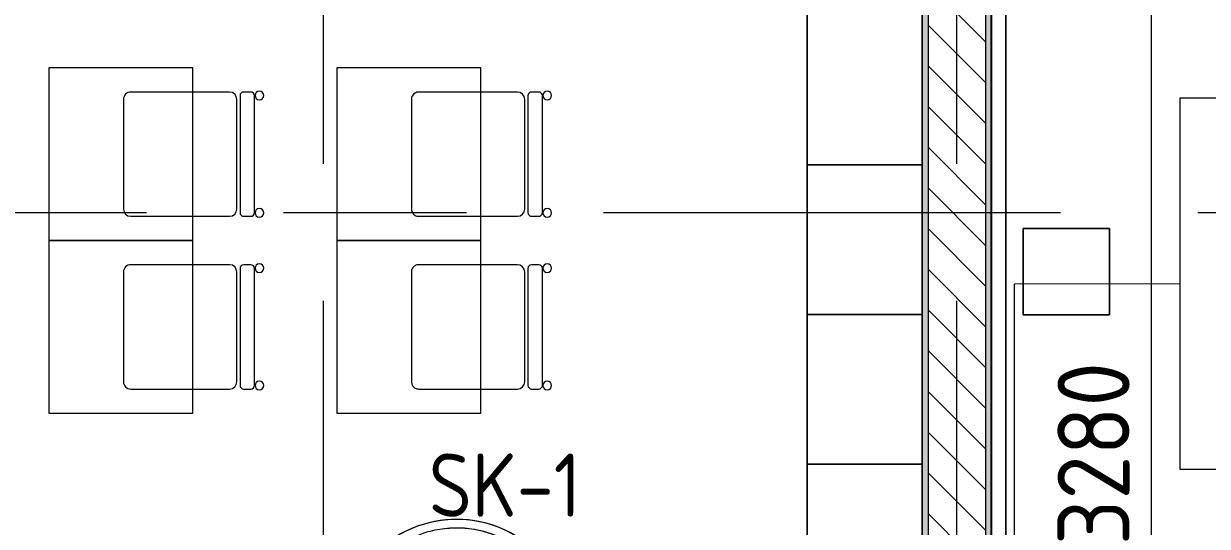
# Model space of a CAD drawing. Header units: millimetres. Extents: x 35147 to 231677, y -8553 to 29000.
# Drawn here: x 53419 to 57530, y 2509 to 4256 of the extents above; entities that cross this region are included whole.
import ezdxf

# ---------------------------------------------------------------- set-up
doc = ezdxf.new("R2010")
doc.units = ezdxf.units.MM
doc.linetypes.add('Осевая', pattern=[3175, 635, -476.25, 1587.5, -476.25])
for name, color, linetype, lineweight in [('A-ANNO-DIMS', 7, 'Continuous', 9), ('A-ANNO-DIMS-100', 7, 'Continuous', 9), ('A-WALL', 7, 'Continuous', 9), ('E-ELEC-FIXT-IDEN', 7, 'Continuous', 9), ('I-FURN', 7, 'Continuous', 9), ('I-WALL', 7, 'Continuous', 9), ('Оси-2', 7, 'Осевая', 9)]:
    doc.layers.add(name, color=color, linetype=linetype, lineweight=lineweight)
for name, color, linetype, lineweight, true_color in [('A-WALL-1', 7, 'Continuous', 9, 0x3c3c3c), ('A-WALL-FNSH-1', 7, 'Continuous', 9, 0x3c3c3c), ('I-FURN-1', 7, 'Continuous', 9, 0xf0f0f0)]:
    doc.layers.add(name, color=color, linetype=linetype, lineweight=lineweight, true_color=true_color)
doc.styles.add('GOST Common', font='GOST_Common.ttf', dxfattribs={"width": 0.9, "height": 220})
doc.styles.add('ISOCPEUR', font='isocpeur.ttf', dxfattribs={"width": 0.9, "height": 250})
doc.dimstyles.new('ISO-2_5_0_9К_БОЛЬШОЙ', dxfattribs={"dimscale": 304.8, "dimtxt": 248.995294, "dimasz": 0.492126, "dimexe": 0.393701, "dimexo": 0.984252, "dimgap": 0, "dimtad": 1, "dimdec": 0, "dimrnd": 10, "dimzin": 0, "dimdsep": 46, "dimtxsty": 'ISOCPEUR', "dimblk1": 'OBLIQUE', "dimblk2": 'OBLIQUE', "dimsah": 1, "dimcen": 0.09, "dimdle": 0.393701, "dimazin": 0, "dimtfac": 1, "dimtdec": 4, "dimtix": 1, "dimtmove": 0, "dimatfit": 3, "dimfxl": 1, "dimtvp": 1, "dimtolj": 1, "dimtzin": 0, "dimarcsym": 2})
pattern_1 = [(0, (0, 0), (121.92, 30.48), [10.058, -81.382, 10.058, -81.382, -487.68]), (0, (0, 0), (121.92, 30.48), [-182.88, 10.058, -172.822, 10.058, -81.382, -213.36]), (0, (0, 0), (121.92, 30.48), [-457.2, 10.058, -50.902, 10.058, -142.342]), (120, (45.72, 15.24), (-87.356454, 90.345817), [10.058, -81.382, 10.058, -81.382, -487.68]), (120, (45.72, 15.24), (-87.356454, 90.345817), [-182.88, 10.058, -172.822, 10.058, -81.382, -213.36]), (120, (45.72, 15.24), (-87.356454, 90.345817), [-457.2, 10.058, -50.902, 10.058, -142.342]), (240, (60.96, 76.2), (-34.563546, -120.825817), [10.058, -81.382, 10.058, -81.382, -487.68]), (240, (60.96, 76.2), (-34.563546, -120.825817), [-182.88, 10.058, -172.822, 10.058, -81.382, -213.36]), (240, (60.96, 76.2), (-34.563546, -120.825817), [-457.2, 10.058, -50.902, 10.058, -142.342])]

# ---------------------------------------------------------------- blocks, each defined once
blk = doc.blocks.new('Стол базовый прямоугольный - 1_7а-25476368-План размещения напольных электротехнических лючков и розеток 2 этажа в осях 12-23')
at = {"layer": 'I-FURN-1'}
for p, q in [((250, 300), (-250, 300)), ((-250, 300), (-250, -300)), ((250, -300), (250, 300)), ((-250, -300), (250, -300))]:
    blk.add_line(p, q, dxfattribs=at)
blk = doc.blocks.new('Стул Breuer - 1_9а-V61-План размещения напольных электротехнических лючков и розеток 2 этажа в осях 12-23')
at = {"layer": 'I-FURN-1'}
for p, q in [((-215.9, 215.9), (-215.9, 0)), ((190.5, 241.3), (-190.5, 241.3)), ((215.9, 0), (215.9, 215.9)), ((-215.9, 0), (-215.9, -127)), ((215.9, -127), (215.9, 0)), ((203.2, -163.5), (-203.2, -163.5)), ((-190.5, -152.4), (190.5, -152.4)), ((-215.9, -176.2), (-215.9, -200.8)), ((215.9, -200.8), (215.9, -176.2)), ((-203.2, -213.5), (203.2, -213.5))]:
    blk.add_line(p, q, dxfattribs=at)
for centre, radius, start, end in [((-190.5, 215.9), 25.4, 90, 180), ((190.5, 215.9), 25.4, 0, 90), ((-190.5, -127), 25.4, 180, 270), ((-203.2, -176.2), 12.7, 90, 180), ((190.5, -127), 25.4, 270, 360), ((203.2, -176.2), 12.7, 360, 90), ((-203.2, -200.8), 12.7, 180, 270), ((203.2, -200.8), 12.7, 270, 360), ((-203.5, -230.6), 15.1, 360, 180), ((-203.5, -230.6), 15.1, 180, 360), ((203.7, -230.6), 15.1, 360, 180), ((203.7, -230.6), 15.1, 180, 360)]:
    blk.add_arc(centre, radius, start, end, dxfattribs=at)
blk = doc.blocks.new('Стул Breuer - 1_9а-V64-План размещения напольных электротехнических лючков и розеток 2 этажа в осях 12-23')
at = {"layer": 'I-FURN-1'}
for p, q in [((-215.9, 215.9), (-215.9, 0)), ((190.5, 241.3), (-190.5, 241.3)), ((215.9, 0), (215.9, 215.9)), ((-215.9, 0), (-215.9, -127)), ((215.9, -127), (215.9, 0)), ((203.2, -163.5), (-203.2, -163.5)), ((-190.5, -152.4), (190.5, -152.4)), ((-215.9, -176.2), (-215.9, -200.8)), ((215.9, -200.8), (215.9, -176.2)), ((-203.2, -213.5), (203.2, -213.5))]:
    blk.add_line(p, q, dxfattribs=at)
for centre, radius, start, end in [((-190.5, 215.9), 25.4, 135, 180), ((-190.5, 215.9), 25.4, 90, 135), ((190.5, 215.9), 25.4, 0, 90), ((-190.5, -127), 25.4, 180, 270), ((-203.2, -176.2), 12.7, 90, 180), ((190.5, -127), 25.4, 270, 360), ((203.2, -176.2), 12.7, 360, 90), ((-203.2, -200.8), 12.7, 180, 270), ((203.2, -200.8), 12.7, 270, 360), ((-203.5, -230.6), 15.1, 360, 180), ((-203.5, -230.6), 15.1, 180, 360), ((203.7, -230.6), 15.1, 360, 180), ((203.7, -230.6), 15.1, 180, 360)]:
    blk.add_arc(centre, radius, start, end, dxfattribs=at)
blk = doc.blocks.new('Стул Breuer - 1_9а-V88-План размещения напольных электротехнических лючков и розеток 2 этажа в осях 12-23')
at = {"layer": 'I-FURN-1'}
for p, q in [((-215.9, 215.9), (-215.9, 0)), ((190.5, 241.3), (-190.5, 241.3)), ((215.9, 0), (215.9, 215.9)), ((-215.9, 0), (-215.9, -127)), ((215.9, -127), (215.9, 0)), ((203.2, -163.5), (-203.2, -163.5)), ((-190.5, -152.4), (190.5, -152.4)), ((-215.9, -176.2), (-215.9, -200.8)), ((215.9, -200.8), (215.9, -176.2)), ((-203.2, -213.5), (203.2, -213.5))]:
    blk.add_line(p, q, dxfattribs=at)
for centre, radius, start, end in [((-190.5, 215.9), 25.4, 150, 180), ((-190.5, 215.9), 25.4, 90, 150), ((190.5, 215.9), 25.4, 60, 90), ((190.5, 215.9), 25.4, 0, 60), ((-190.5, -127), 25.4, 180, 270), ((-203.2, -176.2), 12.7, 90, 180), ((190.5, -127), 25.4, 270, 360), ((203.2, -176.2), 12.7, 360, 90), ((-203.2, -200.8), 12.7, 180, 270), ((203.2, -200.8), 12.7, 270, 360), ((-203.5, -230.6), 15.1, 360, 180), ((-203.5, -230.6), 15.1, 180, 360), ((203.7, -230.6), 15.1, 360, 180), ((203.7, -230.6), 15.1, 180, 360)]:
    blk.add_arc(centre, radius, start, end, dxfattribs=at)
blk = doc.blocks.new('Стул Breuer - 1_9а-V89-План размещения напольных электротехнических лючков и розеток 2 этажа в осях 12-23')
at = {"layer": 'I-FURN-1'}
for p, q in [((-215.9, 215.9), (-215.9, 0)), ((190.5, 241.3), (-190.5, 241.3)), ((215.9, 0), (215.9, 215.9)), ((-215.9, 0), (-215.9, -127)), ((215.9, -127), (215.9, 0)), ((203.2, -163.5), (-203.2, -163.5)), ((-190.5, -152.4), (190.5, -152.4)), ((-215.9, -176.2), (-215.9, -200.8)), ((215.9, -200.8), (215.9, -176.2)), ((-203.2, -213.5), (203.2, -213.5))]:
    blk.add_line(p, q, dxfattribs=at)
for centre, radius, start, end in [((-190.5, 215.9), 25.4, 165, 180), ((-190.5, 215.9), 25.4, 90, 165), ((190.5, 215.9), 25.4, 60, 90), ((190.5, 215.9), 25.4, 30, 60), ((190.5, 215.9), 25.4, 0, 30), ((-190.5, -127), 25.4, 180, 270), ((-203.2, -176.2), 12.7, 90, 180), ((190.5, -127), 25.4, 270, 360), ((203.2, -176.2), 12.7, 360, 90), ((-203.2, -200.8), 12.7, 180, 270), ((203.2, -200.8), 12.7, 270, 360), ((-203.5, -230.6), 15.1, 360, 180), ((-203.5, -230.6), 15.1, 180, 360), ((203.7, -230.6), 15.1, 360, 180), ((203.7, -230.6), 15.1, 180, 360)]:
    blk.add_arc(centre, radius, start, end, dxfattribs=at)
blk = doc.blocks.new('ПУФ - 1_53-V102-План размещения напольных электротехнических лючков и розеток 2 этажа в осях 12-23')
at = {"layer": 'I-FURN-1'}
blk.add_line((314.6, -194.7), (314.6, -194.8), dxfattribs=at)
for radius, start, end in [(400, 0, 180), (400, 20, 180), (370, 0, 180), (370, 0, 180), (400, 0, 20), (400, 180, 360), (400, 180, 200), (370, 180, 349.4118), (370, 180, 328.2353), (400, 310, 0), (370, 349.5929, 0), (370, 349.5929, 360), (370, 328.2529, 349.4118), (400, 200, 240), (400, 300, 310), (400, 240, 250), (400, 290, 300), (400, 250, 290)]:
    blk.add_arc((0, 0), radius, start, end, dxfattribs=at)
blk = doc.blocks.new('Зеркало обычное - Доска-32858947-План размещения напольных электротехнических лючков и розеток 2 этажа в осях 12-23')
at = {"layer": 'I-FURN'}
h = blk.add_hatch(dxfattribs=at)
h.set_pattern_fill('FP_59', color=256, style=0, pattern_type=2)
h.set_pattern_definition([(45, (50, 50), (-199.9995, 0), [141.421, -141.421]), (45, (100, 50), (-199.9995, 0), [70.711, -212.132]), (45, (50, 100), (-199.9995, 0), [70.711, -212.132])])
h.paths.add_polyline_path([(-2005, 40), (2005, 40), (2005, 60), (-2005, 60)])
at = {"layer": 'I-FURN-1'}
for p, q in [((2025, 60), (-2025, 60)), ((-2025, 60), (-2025, 40)), ((2005, 60), (-2005, 60)), ((-2005, 60), (-2005, 40)), ((2005, 60), (-2005, 60)), ((-2005, 40), (-2005, 60)), ((2005, 40), (2005, 60)), ((2005, 60), (2005, 40)), ((2025, 40), (2025, 60)), ((-2025, 40), (2025, 40)), ((-2005, 40), (2005, 40)), ((-2005, 40), (2005, 40))]:
    blk.add_line(p, q, dxfattribs=at)
blk = doc.blocks.new('шкаф 1_112 - шкаф 1_112-V188-План размещения напольных электротехнических лючков и розеток 2 этажа в осях 12-23')
at = {"layer": 'I-FURN-1'}
for p, q in [((-400, 6070), (-400, 0)), ((0, 5), (0, 6070)), ((-400, 3815), (-400, 3295)), ((-400, 3295), (-400, 3815)), ((0, 3295), (0, 3815)), ((0, 3815), (0, 3295)), ((0, 3295), (-400, 3295)), ((0, 3295), (-400, 3295)), ((-400, 3295), (-400, 2775)), ((-400, 2775), (-400, 3295)), ((-400, 3295), (0, 3295)), ((-400, 3295), (0, 3295)), ((0, 3295), (-400, 3295)), ((0, 2775), (0, 3295)), ((0, 3295), (0, 2775)), ((0, 2775), (-400, 2775)), ((-400, 2775), (0, 2775)), ((0, 2775), (-400, 2775)), ((0, 2775), (-400, 2775)), ((-400, 2775), (-400, 2255)), ((-400, 2255), (-400, 2775)), ((-400, 2775), (0, 2775)), ((0, 2255), (0, 2775)), ((0, 2775), (0, 2255)), ((0, 2255), (-400, 2255)), ((0, 2255), (-400, 2255)), ((-400, 2255), (-400, 1735)), ((-400, 1735), (-400, 2255)), ((-400, 2255), (0, 2255)), ((-400, 2255), (0, 2255)), ((0, 2255), (-400, 2255)), ((0, 1735), (0, 2255)), ((0, 2255), (0, 1735))]:
    blk.add_line(p, q, dxfattribs=at)
blk = doc.blocks.new('DIMBLOCK42-План размещения напольных электротехнических лючков и розеток 2 этажа в осях 12-23')
at = {"layer": 'A-ANNO-DIMS-100'}
for p, q in [((57336.4, 1119.8), (57336.4, 4520)), ((57241, 4400), (57456.4, 4400)), ((57336.4, 4400), (57241, 4400)), ((57240, 1119.8), (57456.4, 1119.8)), ((57336.4, 1119.8), (57240, 1119.8))]:
    blk.add_line(p, q, dxfattribs=at)
at = {"layer": 'A-ANNO-DIMS-100', "lineweight": 20}
for p, q in [((57336.4, 4400), (57261.4, 4475)), ((57336.4, 4400), (57411.4, 4325)), ((57336.4, 1119.8), (57261.4, 1194.8)), ((57336.4, 1119.8), (57411.4, 1044.8))]:
    blk.add_line(p, q, dxfattribs=at)
at = {"layer": 'A-ANNO-DIMS-100', "color": 0, "insert": (57009.8, 2443.9), "char_height": 250, "width": 758.478, "attachment_point": 1, "rotation": 90, "line_spacing_factor": 1.149209, "style": 'ISOCPEUR'}
blk.add_mtext('3280', dxfattribs=at)
blk = doc.blocks.new('_Oblique')
at = {"color": 0, "linetype": 'ByBlock', "lineweight": -2}
blk.add_line((-0.5, -0.5), (0.5, 0.5), dxfattribs=at)

msp = doc.modelspace()

# ---------------------------------------------------------------- hatches: boundary and pattern name
at = {"layer": 'I-WALL'}
h = msp.add_hatch(dxfattribs=at)
h.set_pattern_fill('FP_19', color=256, style=0, pattern_type=2)
h.set_pattern_definition([(135, (0, 0), (-70.71068, -70.71068), [])])
h.paths.add_polyline_path([(56760, 425), (56760, 7400), (56560, 7400), (56560, 425)])
h = msp.add_hatch(dxfattribs=at)
h.set_pattern_fill('FP_58', color=256, style=0, pattern_type=2)
h.set_pattern_definition(pattern_1)
h.paths.add_polyline_path([(56780, 450), (56780, 7380), (56760, 7380), (56760, 450)])
h = msp.add_hatch(dxfattribs=at)
h.set_pattern_fill('FP_58', color=256, style=0, pattern_type=2)
h.set_pattern_definition(pattern_1)
h.paths.add_polyline_path([(56540, 470), (56560, 470), (56560, 7070), (56540, 7070), (56540, 471)])

# ---------------------------------------------------------------- linework, layer by layer
at = {"layer": 'A-WALL'}
for p, q in [((56560, 7400), (56560, 425)), ((56780, 471), (56780, 7380)), ((56540, 470), (56540, 7050))]:
    msp.add_line(p, q, dxfattribs=at)
at = {"layer": 'A-WALL-1'}
msp.add_line((56760, 7400), (56760, 425), dxfattribs=at)
at = {"layer": 'A-WALL-FNSH-1'}
for p, q in [((56781, 471), (56781, 7379)), ((56539, 7049), (56539, 471.7))]:
    msp.add_line(p, q, dxfattribs=at)
at = {"layer": 'E-ELEC-FIXT-IDEN'}
for p, q in [((56860, 3352.2), (57435.4, 3352.7)), ((56860, 1479.5), (56860, 3352.2))]:
    msp.add_line(p, q, dxfattribs=at)
at = {"layer": 'E-ELEC-FIXT-IDEN', "flags": 128}
msp.add_lwpolyline([(57435.4, 3998.2), (58748.7, 3998.2), (58748.7, 2707.2), (57435.4, 2707.2)], close=True, dxfattribs=at)
at = {"layer": 'I-FURN-1'}
for p, q in [((56829.9, 1369.5), (56829.9, 4377)), ((56829.9, 4377), (56829.9, 1369.5)), ((57190.7, 3544.5), (56890.7, 3544.5)), ((56890.7, 3544.5), (56890.7, 3244.5)), ((56890.7, 3244.5), (56890.7, 3544.5)), ((56890.7, 3544.5), (57190.7, 3544.5)), ((57190.7, 3244.5), (57190.7, 3544.5)), ((57190.7, 3544.5), (57190.7, 3244.5)), ((56890.7, 3244.5), (57190.7, 3244.5)), ((57190.7, 3244.5), (56890.7, 3244.5))]:
    msp.add_line(p, q, dxfattribs=at)
at = {"layer": 'Оси-2'}
for p, q in [((54460, 593.7), (54460, 24898.1)), ((56660, 593.7), (56660, 24898.1)), ((38446.8, 3600), (82200, 3600))]:
    msp.add_line(p, q, dxfattribs=at)

# ---------------------------------------------------------------- block references
at = {"layer": 'I-FURN-1'}
for name, p in [('шкаф 1_112 - шкаф 1_112-V188-План размещения напольных электротехнических лючков и розеток 2 этажа в осях 12-23', (56540, 470)), ('Стол базовый прямоугольный - 1_7а-25476368-План размещения напольных электротехнических лючков и розеток 2 этажа в осях 12-23', (53756.9, 3802.5)), ('Стол базовый прямоугольный - 1_7а-25476368-План размещения напольных электротехнических лючков и розеток 2 этажа в осях 12-23', (54756.9, 3802.5)), ('Стол базовый прямоугольный - 1_7а-25476368-План размещения напольных электротехнических лючков и розеток 2 этажа в осях 12-23', (53756.9, 3202.5)), ('Стол базовый прямоугольный - 1_7а-25476368-План размещения напольных электротехнических лючков и розеток 2 этажа в осях 12-23', (54756.9, 3202.5))]:
    msp.add_blockref(name, p, dxfattribs=at)
for name, p, rotation in [('Зеркало обычное - Доска-32858947-План размещения напольных электротехнических лючков и розеток 2 этажа в осях 12-23', (56819.4, 3394.5), 89.9999999999998), ('Стул Breuer - 1_9а-V61-План размещения напольных электротехнических лючков и розеток 2 этажа в осях 12-23', (54006.9, 3802.5), 89.99999999999959), ('Стул Breuer - 1_9а-V88-План размещения напольных электротехнических лючков и розеток 2 этажа в осях 12-23', (55006.9, 3802.5), 89.99999999999959), ('Стул Breuer - 1_9а-V64-План размещения напольных электротехнических лючков и розеток 2 этажа в осях 12-23', (54006.9, 3202.5), 89.99999999999959), ('Стул Breuer - 1_9а-V89-План размещения напольных электротехнических лючков и розеток 2 этажа в осях 12-23', (55006.9, 3202.5), 89.99999999999959), ('ПУФ - 1_53-V102-План размещения напольных электротехнических лючков и розеток 2 этажа в осях 12-23', (54922.6, 2133.6), 106.9499011641564)]:
    msp.add_blockref(name, p, dxfattribs=dict(at, rotation=rotation))

# ---------------------------------------------------------------- texts
at = {"layer": 'E-ELEC-FIXT-IDEN', "insert": (54826.2, 2762.6), "char_height": 220, "width": 656.582, "attachment_point": 1, "style": 'GOST Common'}
msp.add_mtext('SK-1', dxfattribs=at)

# ---------------------------------------------------------------- dimensions: what is measured, and where the dimension line sits
at = {"layer": 'A-ANNO-DIMS'}
dim = msp.add_linear_dim(base=(57336.4, 4400), p1=(56940, 1119.8), p2=(56941, 4400), angle=90, dimstyle='ISO-2_5_0_9К_БОЛЬШОЙ', override={"dimpost": '<>', "dimfxl": 3280.204302}, dxfattribs=at)
dim.commit()
dim.dimension.update_dxf_attribs({"geometry": 'DIMBLOCK42-План размещения напольных электротехнических лючков и розеток 2 этажа в осях 12-23', "text_midpoint": (57211.4, 2759.9)})

doc.saveas('drawing.dxf')
